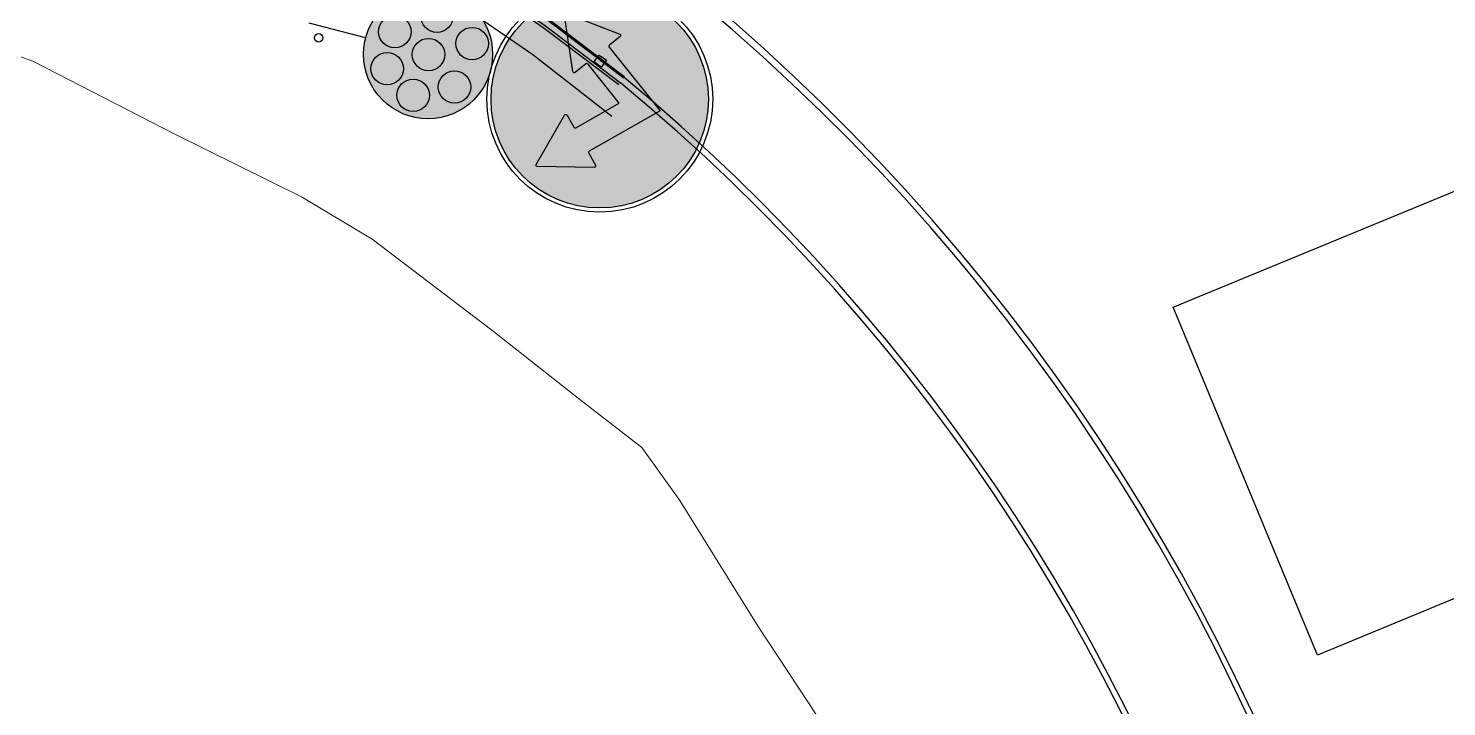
# Model space of a CAD drawing. Header units: metres. Extents: x 565382 to 572500, y 2710622 to 2713609.
# Drawn here: x 567488.6 to 567589.4, y 2711787.7 to 2711836 of the extents above; entities that cross this region are included whole.
import ezdxf

# ---------------------------------------------------------------- set-up
doc = ezdxf.new("R2010")
doc.units = ezdxf.units.M
doc.header["$XCLIPFRAME"] = 0
for name, color, linetype in [('allpint', 240, 'Continuous'), ('Catch Basin', 170, 'Continuous'), ('CURB STONE', 1, 'Continuous'), ('HATCH 90%', 7, 'Continuous'), ('MANHOLE', 12, 'Continuous'), ('Map', 7, 'Continuous'), ('Sign Board', 7, 'Continuous'), ('Signs', 7, 'Continuous'), ('TILES', 7, 'Continuous'), ('YELLOW LINE', 2, 'Continuous')]:
    doc.layers.add(name, color=color, linetype=linetype)
doc.layers.add('Fence', color=6, linetype='Continuous', lineweight=0, true_color=0xff00ff)
picture_1 = doc.add_image_def('image1.tif', size_in_pixel=(6477, 4192))
picture_2 = doc.add_image_def('image7.ecw', size_in_pixel=(141138, 138548))

# ---------------------------------------------------------------- blocks, each defined once
blk = doc.blocks.new('2 SIDES')
at = {"layer": 'Signs', "true_color": 0x0000fa}
h = blk.add_hatch(color=5, dxfattribs=at)
h.dxf.hatch_style = 1
edge = h.paths.add_edge_path()
edge.add_arc((-527.603, -58.115), 3.866, 0, 360)
at = {"layer": 'Signs', "true_color": 0xffffff}
h = blk.add_hatch(color=7, dxfattribs=at)
h.dxf.hatch_style = 1
h.paths.add_polyline_path([(-526.726, -59.065, 0.579583), (-526.7, -59.151), (-524.727, -59.609, 0.572898), (-524.666, -59.544), (-525.229, -57.6, 0.579583), (-525.317, -57.578), (-525.69, -57.972), (-527.834, -55.941), (-529.504, -58.377), (-529.952, -58.07, 0.579583), (-530.033, -58.109), (-530.176, -60.129, 0.572898), (-530.102, -60.18), (-528.27, -59.318, 0.579583), (-528.262, -59.228), (-528.71, -58.921), (-527.678, -57.415), (-526.352, -58.671)])
h = blk.add_hatch(color=7, dxfattribs=at)
h.dxf.hatch_style = 1
h.paths.add_polyline_path([(-528.196, -66.559, 1), (-526.528, -62.283, 1)])
h.paths.add_polyline_path([(-528.961, -65.05, -1), (-528.541, -63.974, -1)], flags=16)
h.paths.add_polyline_path([(-527.576, -65.249, -1), (-527.996, -66.324, -1)], flags=16)
h.paths.add_polyline_path([(-527.146, -63.867, -1), (-527.565, -64.943, -1)], flags=16)
h.paths.add_polyline_path([(-526.238, -65.128, -1), (-526.657, -66.203, -1)], flags=16)
h.paths.add_polyline_path([(-528.391, -63.572, -1), (-527.971, -62.496, -1)], flags=16)
h.paths.add_polyline_path([(-525.601, -63.968, -1), (-526.021, -65.044, -1)], flags=16)
h.paths.add_polyline_path([(-526.31, -62.647, -1), (-526.73, -63.723, -1)], flags=16)
at = {"layer": 'Signs'}
h = blk.add_hatch(color=40, dxfattribs=at)
h.dxf.hatch_style = 1
h.paths.add_polyline_path([(-526.31, -62.647, 1), (-526.73, -63.723, 1)])
h.paths.add_polyline_path([(-527.971, -62.496, 1), (-528.391, -63.572, 1)])
h.paths.add_polyline_path([(-528.541, -63.974, 1), (-528.961, -65.05, 1)])
h.paths.add_polyline_path([(-527.565, -64.943, 1), (-527.146, -63.867, 1)])
h.paths.add_polyline_path([(-527.996, -66.324, 1), (-527.576, -65.249, 1)])
h.paths.add_polyline_path([(-525.601, -63.968, 1), (-526.021, -65.044, 1)])
h.paths.add_polyline_path([(-526.657, -66.203, 1), (-526.238, -65.128, 1)])
at = {"layer": 'Sign Board'}
blk.add_line((-527.275, -66.715), (-527.195, -68.79), dxfattribs=at)
at = {"layer": 'Signs', "color": 7, "true_color": 0xffffff}
blk.add_lwpolyline([(-529.952, -58.07), (-529.547, -58.348, 0.414214), (-529.475, -58.334), (-527.834, -55.941), (-525.728, -57.937, 0.414214), (-525.655, -57.935), (-525.317, -57.578, -0.579583), (-525.229, -57.6), (-524.666, -59.544, -0.572898), (-524.727, -59.609), (-526.7, -59.151, -0.579583), (-526.726, -59.065), (-526.388, -58.709, 0.414214), (-526.39, -58.635), (-527.678, -57.415), (-528.681, -58.879, 0.414214), (-528.667, -58.951), (-528.262, -59.228, -0.579583), (-528.27, -59.318), (-530.102, -60.18, -0.572898), (-530.176, -60.129), (-530.033, -58.109, -0.579583)], format="xyb", close=True, dxfattribs=at)
at = {"layer": 'Signs', "color": 5, "true_color": 0x0000fa}
for radius in [4.016, 3.866]:
    blk.add_circle((-527.603, -58.115), radius, dxfattribs=at)
at = {"layer": 'Signs', "color": 7}
blk.add_circle((-527.362, -64.421), 2.295, dxfattribs=at)
at = {"layer": 'Signs'}
for centre in [(-528.181, -63.034), (-526.52, -63.185), (-528.751, -64.512), (-527.356, -64.405), (-525.811, -64.506), (-527.786, -65.787), (-526.447, -65.665)]:
    blk.add_circle(centre, 0.577, dxfattribs=at)

msp = doc.modelspace()

# ---------------------------------------------------------------- hatches: boundary and pattern name
at = {"layer": 'HATCH 90%'}
h = msp.add_hatch(dxfattribs=at)
h.set_pattern_fill('ANSI31', color=3)
edge = h.paths.add_edge_path()
edge.add_arc((567494.0986, 2711888.8198), 17.8097, 284.838038, 415.129585)
edge.add_line((567504.2808, 2711903.4317), (567735.5198, 2711882.8174))
edge.add_line((567735.5198, 2711882.8174), (567818.8826, 2711874.8473))
edge.add_line((567818.8826, 2711874.8473), (567763.6143, 2711825.3292))
edge.add_line((567763.6143, 2711825.3292), (567657.7092, 2711836.2702))
edge.add_line((567657.7092, 2711836.2702), (567498.6595, 2711871.6039))

# ---------------------------------------------------------------- linework, layer by layer
at = {"color": 254, "flags": 128}
for points in [[(567569.961, 2711816.154), (567614.935, 2711834.717)], [(567580.226, 2711791.401), (567569.961, 2711816.154)], [(567634.74, 2711813.955), (567580.226, 2711791.401)]]:
    msp.add_lwpolyline(points, dxfattribs=at)
at = {"layer": 'allpint', "color": 254}
msp.add_lwpolyline([(567324.736, 2711890.303), (567337.115, 2711888.439), (567349.47, 2711886.445), (567349.471, 2711886.424), (567361.842, 2711884.334), (567374.218, 2711882.165), (567386.427, 2711879.85), (567398.539, 2711877.504), (567410.652, 2711875.029), (567422.884, 2711872.42), (567435.153, 2711869.76), (567447.432, 2711866.901), (567459.651, 2711863.961), (567471.851, 2711860.696), (567483.965, 2711856.866), (567496.051, 2711852.381), (567501.975, 2711849.728), (567507.923, 2711846.864), (567514.472, 2711843.246), (567519.184, 2711840.355), (567525.344, 2711836.171), (567530.677, 2711832.119)], dxfattribs=at)
at = {"layer": 'allpint', "color": 254, "flags": 128}
for points in [[(567582.29, 2711680.555, 0.3150704), (567532.009, 2711841.98)], [(567573.624, 2711681.971, 0.31038188), (567530.677, 2711832.119)]]:
    msp.add_lwpolyline(points, format="xyb", dxfattribs=at)
at = {"layer": 'Catch Basin', "color": 254, "flags": 128}
for points in [[(567528.79, 2711833.61), (567528.808, 2711833.632)], [(567529.288, 2711833.247), (567528.79, 2711833.61)], [(567528.808, 2711833.632), (567529.16, 2711834.088)], [(567529.16, 2711834.088), (567529.671, 2711833.741)], [(567529.671, 2711833.741), (567529.288, 2711833.247)]]:
    msp.add_lwpolyline(points, dxfattribs=at)
at = {"layer": 'CURB STONE', "color": 254, "flags": 128}
msp.add_lwpolyline([(567324.709, 2711890.103), (567337.097, 2711888.184), (567349.45, 2711886.249), (567361.838, 2711884.109), (567374.194, 2711881.946), (567386.421, 2711879.675), (567398.535, 2711877.333), (567410.636, 2711874.85), (567422.897, 2711872.301), (567435.144, 2711869.567), (567447.399, 2711866.677), (567459.652, 2711863.684), (567471.838, 2711860.406), (567484.003, 2711856.628), (567495.994, 2711852.139), (567502.104, 2711849.522), (567508.003, 2711846.634), (567514.451, 2711843.083), (567519.169, 2711840.24), (567525.233, 2711836.012), (567530.557, 2711832.011)], dxfattribs=at)
at = {"layer": 'Fence', "color": 254}
msp.add_polyline3d([(567545.3655, 2711785.9986, 0), (567540.4545, 2711793.4383, 0), (567534.8945, 2711802.3976, 0), (567532.1803, 2711806.1844, 0), (567527.7843, 2711809.5878, 0), (567521.51, 2711814.5372, 0), (567513.0006, 2711821.0069, 0), (567507.9958, 2711824.0239, 0), (567498.9857, 2711828.4646, 0), (567488.8853, 2711833.6609, 0), (567477.1502, 2711837.8325, 0), (567467.0459, 2711840.8939, 0), (567460.838, 2711842.9913, 0), (567458.4407, 2711843.6583, 0), (567448.4778, 2711846.0176, 0), (567438.8626, 2711848.0637, 0), (567423.0841, 2711852.1343, 0), (567407.8932, 2711855.5151, 0), (567379.8379, 2711861.8489, 0), (567358.8807, 2711864.4364, 0), (567342.6732, 2711866.1966, 0), (567320.3898, 2711869.5763, 0)], dxfattribs=at)
at = {"layer": 'MANHOLE', "color": 254}
msp.add_circle((567509.206, 2711835.326), 0.3, dxfattribs=at)
at = {"layer": 'TILES', "color": 254, "flags": 128}
for points in [[(567518.91, 2711837.946), (567524.443, 2711834.143)], [(567524.443, 2711834.143), (567530.065, 2711829.758)]]:
    msp.add_lwpolyline(points, dxfattribs=at)
at = {"layer": 'YELLOW LINE', "color": 254, "const_width": 0.2}
msp.add_lwpolyline([(567422.174, 2711872.994), (567422.972, 2711872.849), (567435.21, 2711870.12), (567447.496, 2711867.278), (567459.695, 2711864.285), (567471.92, 2711861.081), (567484.035, 2711857.313), (567496.094, 2711852.819), (567502.335, 2711850.103), (567508.039, 2711847.269), (567514.719, 2711843.695), (567519.241, 2711840.844), (567525.623, 2711836.542), (567530.939, 2711832.5)], dxfattribs=at)
at = {"layer": 'YELLOW LINE', "color": 254, "flags": 128}
for points in [[(567581.671, 2711680.698, 0.31669754), (567531.95, 2711841.367)], [(567574.074, 2711681.792, 0.30959572), (567530.939, 2711832.5)]]:
    msp.add_lwpolyline(points, format="xyb", dxfattribs=at)

# ---------------------------------------------------------------- block references
at = {"xscale": 2, "yscale": 2, "zscale": 2, "rotation": 253.0985135545344}
msp.add_blockref('2 SIDES', (567333.6291, 2710787.5334), dxfattribs=at)

# ---------------------------------------------------------------- pictures from other files: only their frames are drawn
image = msp.add_image(picture_2, insert=(535375.155, 2678558.89), size_in_units=(64920.8832, 63729.5308), dxfattribs=dict(fade=70))
image.set_boundary_path([(65235.0298, 62347.83188), (74870.3127, 68841.8064)])
at = {"layer": 'Map'}
image = msp.add_image(picture_1, insert=(567354.8431, 2711614.4383), size_in_units=(880.0439, 569.576), rotation=0.2777165, dxfattribs=dict(at, fade=70))
image.dxf.flags = 7

doc.saveas('drawing.dxf')
